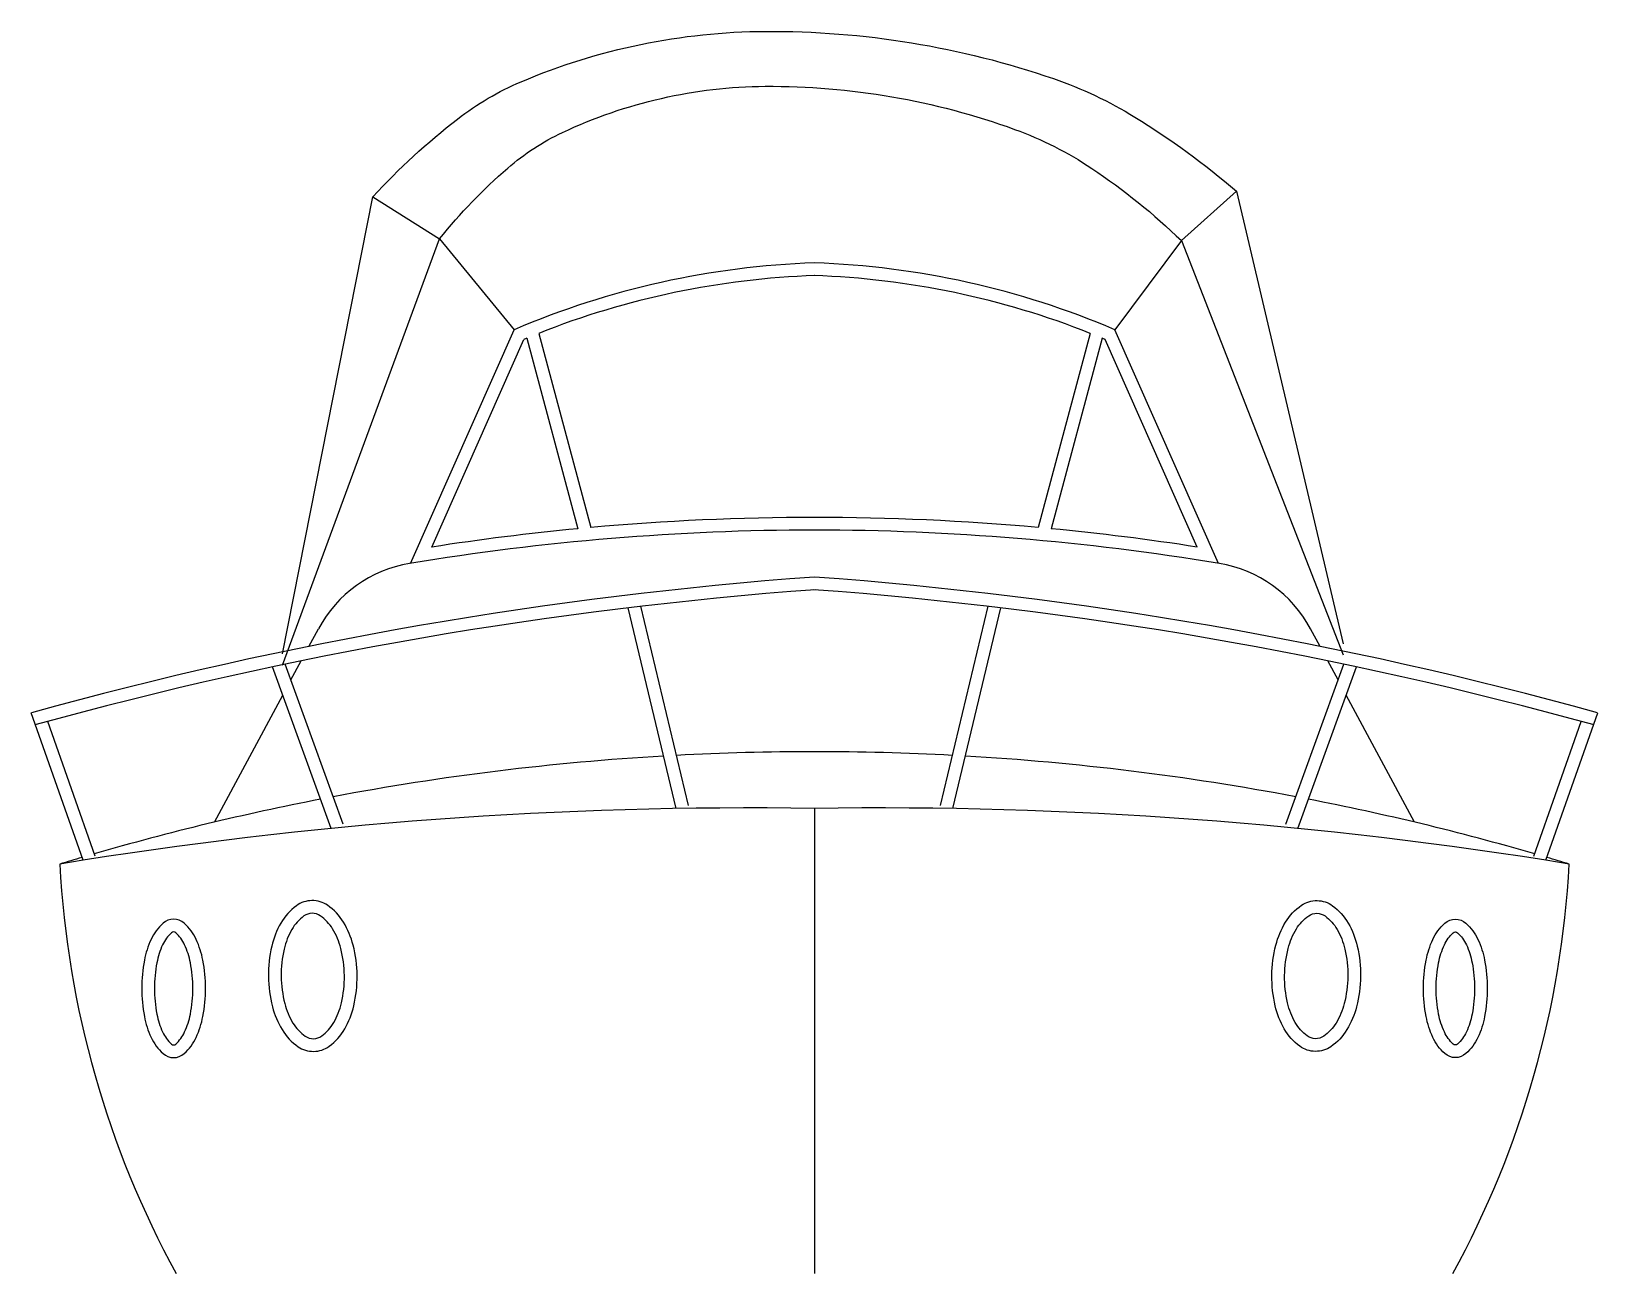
# Model space of a CAD drawing. Extents: x -1.85 to 1.85, y 0 to 2.93.
import ezdxf

# ---------------------------------------------------------------- set-up
doc = ezdxf.new("R2010")
doc.units = 0
doc.linetypes.add('CONTINUA', pattern=[0])
doc.layers.get('0').update_dxf_attribs({"linetype": 'CONTINUA'})

msp = doc.modelspace()

# ---------------------------------------------------------------- linework, layer by layer
at = {"color": 0}
for p, q in [((0.995, 2.5518), (0.8654, 2.4352)), ((0.995, 2.5518), (1.247, 1.4849)), ((-1.2547, 1.461), (-1.0416, 2.5386)), ((-1.0416, 2.5386), (-0.8842, 2.4395)), ((-1.2547, 1.4347), (-0.8842, 2.4395)), ((-0.8842, 2.4395), (-0.708, 2.2253)), ((0.8654, 2.4352), (0.708, 2.2253)), ((0.8654, 2.4352), (1.247, 1.4587)), ((-0.9528, 1.6745), (-0.708, 2.2253)), ((-0.6505, 2.2166), (-0.5278, 1.7589)), ((0.6505, 2.2166), (0.5278, 1.7589)), ((0.9528, 1.6745), (0.708, 2.2253)), ((-0.9029, 1.7128), (-0.6854, 2.2023)), ((-0.6785, 2.2052), (-0.5581, 1.7561)), ((0.6785, 2.2052), (0.5581, 1.7561)), ((0.9029, 1.7128), (0.6854, 2.2023)), ((-0.3262, 1.0964), (-0.4396, 1.5696)), ((-0.2971, 1.1034), (-0.4096, 1.5732)), ((0.2971, 1.1034), (0.4096, 1.5732)), ((0.3262, 1.0964), (0.4396, 1.5696)), ((-1.1924, 1.4788), (-1.1701, 1.5203)), ((1.1924, 1.4788), (1.1701, 1.5203)), ((-1.235, 1.3995), (-1.2109, 1.4445)), ((1.235, 1.3995), (1.2109, 1.4445)), ((-1.1398, 1.0493), (-1.2782, 1.4304)), ((-1.1116, 1.0595), (-1.2485, 1.4367)), ((1.1116, 1.0595), (1.2485, 1.4367)), ((1.1398, 1.0493), (1.2782, 1.4304)), ((-1.4153, 1.0645), (-1.2541, 1.3641)), ((1.4153, 1.0645), (1.2541, 1.3641)), ((-1.7249, 0.9745), (-1.8471, 1.3224)), ((-1.6966, 0.9845), (-1.8081, 1.302)), ((1.6966, 0.9845), (1.8081, 1.302)), ((1.7249, 0.9745), (1.8471, 1.3224)), ((0, 1.0969), (0, 0))]:
    msp.add_line(p, q, dxfattribs=at)
for points in [[(-1.0416, 2.5386, -0.041518), (-0.8419, 2.7219, -0.064872), (-0.692, 2.8099, -0.099037), (-0.1158, 2.9286, -0.084371), (0.5638, 2.8172, -0.055243), (0.7554, 2.7266, -0.039422), (0.995, 2.5518)], [(-0.8842, 2.4395, -0.045327), (-0.7235, 2.6063, -0.068287), (-0.5943, 2.6903, -0.108826), (-0.1162, 2.799, -0.089043), (0.472, 2.6976, -0.06005), (0.6539, 2.6056, -0.044996), (0.8654, 2.4352)]]:
    msp.add_lwpolyline(points, format="xyb", dxfattribs=at)
for points in [[(-1.1812, 0.524, 0.154648), (-1.1447, 0.536, 0.106789), (-1.1079, 0.5769, 0.073288), (-1.0865, 0.6316, 0.059794), (-1.0787, 0.703, 0.059794), (-1.0881, 0.7742, 0.073288), (-1.1108, 0.8283, 0.106789), (-1.1486, 0.8684, 0.154648), (-1.1854, 0.8795, 0.154648), (-1.2219, 0.8675, 0.106789), (-1.2587, 0.8266, 0.073288), (-1.2801, 0.7719, 0.059794), (-1.2878, 0.7005, 0.059794), (-1.2784, 0.6293, 0.073288), (-1.2557, 0.5752, 0.106789), (-1.218, 0.5351, 0.154648)], [(1.1812, 0.524, -0.154648), (1.1447, 0.536, -0.106789), (1.1079, 0.5769, -0.073288), (1.0865, 0.6316, -0.059794), (1.0787, 0.703, -0.059794), (1.0881, 0.7742, -0.073288), (1.1108, 0.8283, -0.106789), (1.1486, 0.8684, -0.154648), (1.1854, 0.8795, -0.154648), (1.2219, 0.8675, -0.106789), (1.2587, 0.8266, -0.073288), (1.2801, 0.7719, -0.059794), (1.2878, 0.7005, -0.059794), (1.2784, 0.6293, -0.073288), (1.2557, 0.5752, -0.106789), (1.218, 0.5351, -0.154648)], [(-1.5115, 0.5093, 0.184948), (-1.4864, 0.5189, 0.10209), (-1.4582, 0.5571, 0.060942), (-1.4425, 0.6063, 0.047249), (-1.4362, 0.6725, 0.047249), (-1.4425, 0.7387, 0.060942), (-1.4582, 0.7878, 0.10209), (-1.4864, 0.826, 0.184948), (-1.5115, 0.8356, 0.184948), (-1.5365, 0.826, 0.10209), (-1.5647, 0.7878, 0.060942), (-1.5805, 0.7387, 0.047249), (-1.5867, 0.6725, 0.047249), (-1.5805, 0.6063, 0.060942), (-1.5647, 0.5571, 0.10209), (-1.5365, 0.5189, 0.184948)], [(-1.1815, 0.5539, 0.154648), (-1.1622, 0.5603, 0.106789), (-1.1339, 0.5918, 0.073288), (-1.1157, 0.6383, 0.059794), (-1.1087, 0.7026, 0.059794), (-1.1172, 0.7667, 0.073288), (-1.1365, 0.8128, 0.106789), (-1.1656, 0.8436, 0.154648), (-1.185, 0.8495, 0.154648), (-1.2043, 0.8432, 0.106789), (-1.2326, 0.8117, 0.073288), (-1.2509, 0.7652, 0.059794), (-1.2578, 0.7009, 0.059794), (-1.2493, 0.6367, 0.073288), (-1.23, 0.5907, 0.106789), (-1.201, 0.5599, 0.154648)], [(1.1815, 0.5539, -0.154648), (1.1622, 0.5603, -0.106789), (1.1339, 0.5918, -0.073288), (1.1157, 0.6383, -0.059794), (1.1087, 0.7026, -0.059794), (1.1172, 0.7667, -0.073288), (1.1365, 0.8128, -0.106789), (1.1656, 0.8436, -0.154648), (1.185, 0.8495, -0.154648), (1.2043, 0.8432, -0.106789), (1.2326, 0.8117, -0.073288), (1.2509, 0.7652, -0.059794), (1.2578, 0.7009, -0.059794), (1.2493, 0.6367, -0.073288), (1.23, 0.5907, -0.106789), (1.201, 0.5599, -0.154648)], [(1.5115, 0.5093, -0.184948), (1.4864, 0.5189, -0.10209), (1.4582, 0.5571, -0.060942), (1.4425, 0.6063, -0.047249), (1.4362, 0.6725, -0.047249), (1.4425, 0.7387, -0.060942), (1.4582, 0.7878, -0.10209), (1.4864, 0.826, -0.184948), (1.5115, 0.8356, -0.184948), (1.5365, 0.826, -0.10209), (1.5647, 0.7878, -0.060942), (1.5805, 0.7387, -0.047249), (1.5867, 0.6725, -0.047249), (1.5805, 0.6063, -0.060942), (1.5647, 0.5571, -0.10209), (1.5365, 0.5189, -0.184948)], [(-1.5115, 0.5393, 0.184948), (-1.5065, 0.5412, 0.10209), (-1.4855, 0.5697, 0.060942), (-1.4719, 0.6119, 0.047249), (-1.4662, 0.6725, 0.047249), (-1.4719, 0.733, 0.060942), (-1.4855, 0.7753, 0.10209), (-1.5065, 0.8037, 0.184948), (-1.5115, 0.8056, 0.184948), (-1.5165, 0.8037, 0.10209), (-1.5375, 0.7753, 0.060942), (-1.551, 0.733, 0.047249), (-1.5567, 0.6725, 0.047249), (-1.551, 0.6119, 0.060942), (-1.5375, 0.5697, 0.10209), (-1.5165, 0.5412, 0.184948)], [(1.5115, 0.5393, -0.184948), (1.5065, 0.5412, -0.10209), (1.4855, 0.5697, -0.060942), (1.4719, 0.6119, -0.047249), (1.4662, 0.6725, -0.047249), (1.4719, 0.733, -0.060942), (1.4855, 0.7753, -0.10209), (1.5065, 0.8037, -0.184948), (1.5115, 0.8056, -0.184948), (1.5165, 0.8037, -0.10209), (1.5375, 0.7753, -0.060942), (1.551, 0.733, -0.047249), (1.5567, 0.6725, -0.047249), (1.551, 0.6119, -0.060942), (1.5375, 0.5697, -0.10209), (1.5165, 0.5412, -0.184948)]]:
    msp.add_lwpolyline(points, format="xyb", close=True, dxfattribs=at)
for centre, radius, start, end in [((0.0656, 0.4171), 1.9667, 91.9103, 113.1635), ((-0.0656, 0.4171), 1.9667, 66.8365, 88.0897), ((0.0656, 0.4171), 1.9367, 91.9103, 111.6994), ((-0.0656, 0.4171), 1.9367, 68.3006, 88.0897), ((0.0656, 0.4171), 1.9367, 112.5939, 112.816), ((-0.0656, 0.4171), 1.9367, 67.184, 67.4061), ((0.0038, -4.1174), 5.9003, 90.03661, 95.16844), ((-0.0038, -4.1174), 5.9003, 84.83156, 89.96339), ((0.0038, -4.1174), 5.8703, 90.03661, 99.39856), ((0.0038, -4.1174), 5.9003, 95.46398, 98.83902), ((0.0038, -4.1174), 5.9003, 95.46398, 98.83902), ((-0.0038, -4.1174), 5.8703, 80.60144, 89.96339), ((-0.0038, -4.1174), 5.9003, 81.16098, 84.53602), ((-0.0038, -4.1174), 5.9003, 81.16098, 84.53602), ((-0.9059, 1.3781), 0.3, 99.3986, 151.7208), ((0.9059, 1.3781), 0.3, 28.2792, 80.6014), ((0.6972, -7.8776), 9.5453, 94.18857, 105.45894), ((-0.6972, -7.8776), 9.5453, 74.54106, 85.81143), ((0.6972, -7.8776), 9.5153, 94.18857, 105.45894), ((-0.6972, -7.8776), 9.5153, 74.54106, 85.81143), ((0, -4.883), 6.1135, 93.33719, 100.7003), ((0, -4.883), 6.1135, 86.94855, 93.05145), ((0, -4.883), 6.1135, 79.2997, 86.66281), ((0, -4.883), 6.1135, 100.98505, 106.13071), ((0, -4.883), 6.1135, 73.86929, 79.01495), ((-0.148, -9.0351), 10.1331, 89.16318, 99.26827), ((0.148, -9.0351), 10.1331, 80.73173, 90.83682), ((0, -4.883), 6.1135, 106.41228, 106.9273), ((0.4815, 1.0866), 2.2647, 183.061, 208.672), ((-0.4815, 1.0866), 2.2647, 331.328, 356.939), ((0, -4.883), 6.1135, 73.0727, 73.58772)]:
    msp.add_arc(centre, radius, start, end, dxfattribs=at)

doc.saveas('drawing.dxf')
